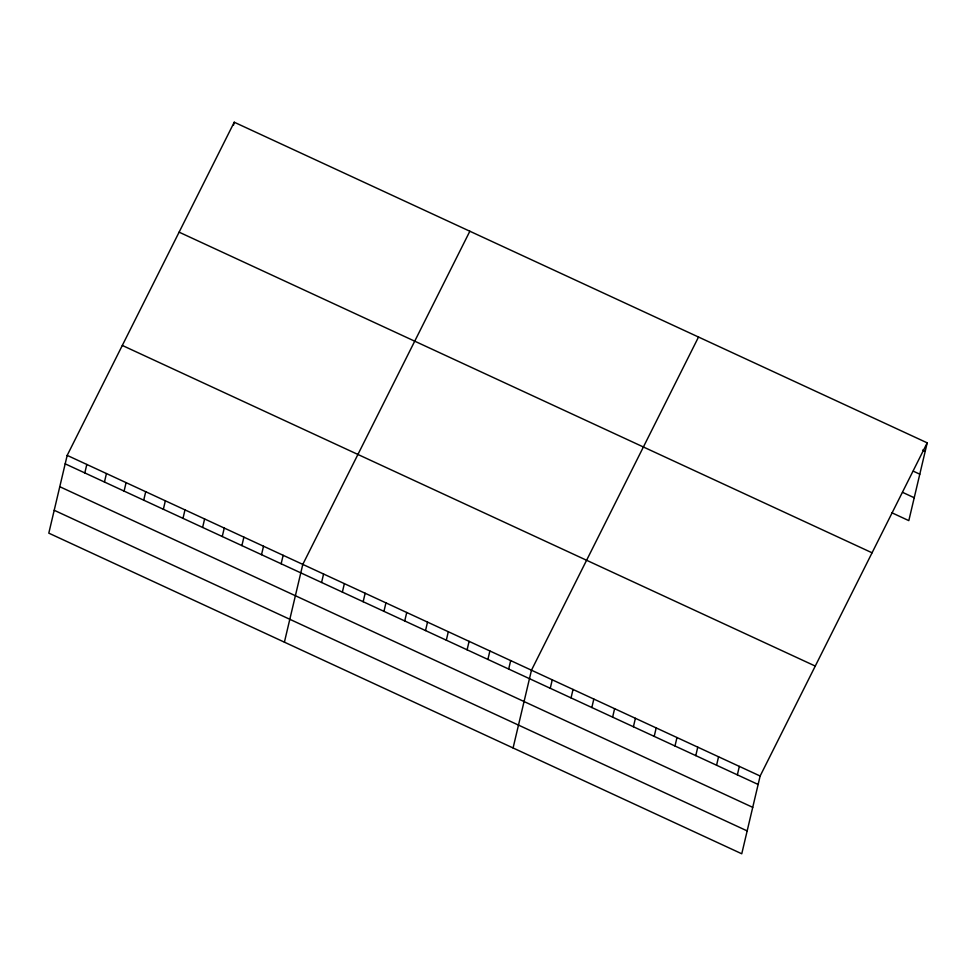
<?xml version="1.0" encoding="UTF-8"?>
<svg xmlns="http://www.w3.org/2000/svg" width="976" height="976" viewBox="0 0 976 976"><rect width="100%" height="100%" fill="white"/><g stroke="black" fill="none" stroke-linecap="round" stroke-linejoin="round"><path stroke-width="1.46" d="M67.185 455.377L48.8 533.152L741.76 853.78L760.133 776.018L927.2 442.848L234.24 122.22L67.185 455.377L760.133 776.018M84.814 472.921L86.815 464.466M104.456 482.01L106.445 473.555M124.086 491.099L126.087 482.632M143.716 500.176L145.717 491.721M233.581 125.038L234.24 122.22M163.358 509.265L165.347 500.81M182.988 518.341L184.989 509.887M202.618 527.43L204.618 518.976M222.26 536.519L224.248 528.065M241.889 545.596L243.89 537.142M261.519 554.685L263.52 546.231M281.149 563.774L283.15 555.307M284.406 642.159L302.792 564.396L469.846 231.239M321.58 582.477L323.581 574.022M342.369 592.09L344.369 583.636M363.157 601.716L365.158 593.249M383.946 611.33L385.947 602.875M404.735 620.943L406.736 612.489M425.524 630.569L427.525 622.115M446.313 640.183L448.313 631.728M467.101 649.809L469.102 641.354M487.89 659.422L489.891 650.968M508.679 669.048L510.68 660.581M513.083 747.97L531.469 670.207L698.523 337.037M550.257 688.287L552.257 679.821M571.045 697.901L573.034 689.446M591.834 707.515L593.823 699.06M612.623 717.14L614.612 708.686M633.412 726.754L635.4 718.299M654.201 736.38L656.189 727.925M674.989 745.993L676.978 737.539M695.778 755.619L697.767 747.152M716.567 765.233L718.556 756.778M737.356 774.846L739.344 766.392M927.2 442.848L908.815 520.623L891.93 512.803M922.601 450.107L925.199 451.302M913.292 471.176L919.795 474.177M902.532 492.331L914.219 497.748M179.12 232.166L872.068 552.794M122.317 345.443L815.265 666.071M65.185 463.844L758.145 784.472M59.78 486.707L752.728 807.347M54.205 510.277L747.165 830.905"/></g></svg>
